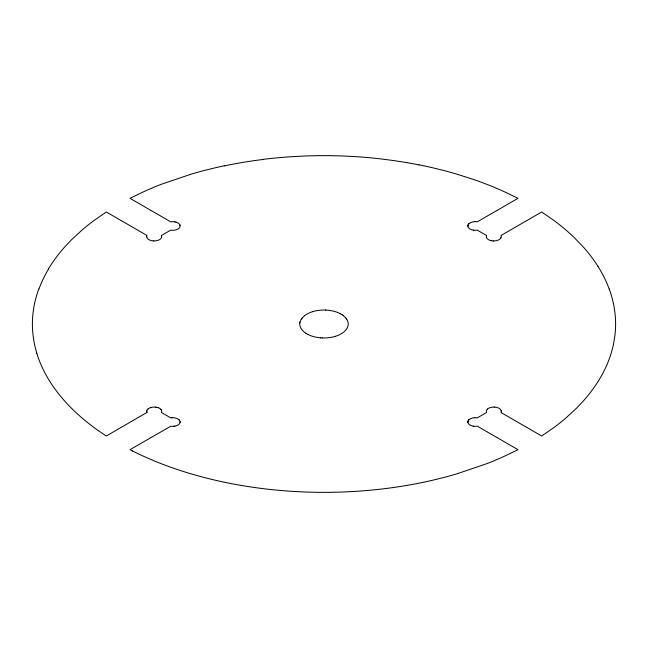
<?xml version="1.0" encoding="UTF-8"?>
<svg xmlns="http://www.w3.org/2000/svg" width="648" height="648" viewBox="0 0 648 648"><rect width="100%" height="100%" fill="white"/><g stroke="black" fill="none" stroke-linecap="round" stroke-linejoin="round"><path stroke-width="0.97" d="M300.04 322.056L300.105 321.813A24.972 14.418 0 0 1 300.518 320.622L301.563 318.767M146.869 410.711L146.885 410.638A7.849 4.536 0 0 1 146.966 410.419L147.031 410.273A6.294 3.637 0 0 1 147.137 410.054A7.63 4.406 0 0 1 147.266 409.844L147.59 409.431A6.626 3.823 0 0 1 148.165 408.888M148.198 408.856L148.352 408.734A6.772 3.912 0 0 1 148.603 408.564L148.684 408.507A8.497 4.901 0 0 1 149.137 408.24L149.234 408.191A9.032 5.216 0 0 1 149.639 407.997L149.842 407.908A6.691 3.864 0 0 1 150.79 407.568M304.673 315.592L306.018 314.653A23.96 13.835 0 0 1 307.808 313.616L309.436 312.846A23.96 13.835 0 0 1 312.595 311.688M150.838 407.552L151.551 407.373A6.326 3.653 0 0 1 151.924 407.292A6.229 3.596 0 0 1 152.296 407.228L153.187 407.13A7.484 4.325 0 0 1 153.568 407.098A7.881 4.552 0 0 1 153.957 407.09A7.606 4.39 0 0 1 154.354 407.082A8.351 4.82 0 0 1 154.613 407.09L154.872 407.098A7.282 4.204 0 0 1 155.512 407.147M174.571 426.173L174.45 426.19A8.076 4.666 0 0 1 174.069 426.238L173.68 426.279A7.468 4.309 0 0 1 173.283 426.319M474.838 221.689L474.968 221.689A9.623 5.557 0 0 1 475.357 221.681A9.623 5.557 0 0 1 475.745 221.689A10.279 5.929 0 0 1 476.264 221.713A7.784 4.495 0 0 1 476.904 221.778A7.071 4.082 0 0 1 477.284 221.827L518.003 198.32L503.528 191.338A290.32 167.613 0 0 0 487.061 184.429A289.178 166.957 0 0 0 474.182 179.69L456.386 173.996A288.773 166.722 0 0 0 442.608 170.205L433.237 167.905A294.273 169.898 0 0 0 418.94 164.819M474.838 417.733L474.968 417.725A9.623 5.557 0 0 1 475.357 417.725A9.623 5.557 0 0 1 475.745 417.725A10.279 5.929 0 0 1 476.264 417.749A7.784 4.495 0 0 1 476.904 417.814A7.071 4.082 0 0 1 477.284 417.871L486.591 412.493A7.071 4.082 0 0 1 486.47 412.201A7.784 4.495 0 0 1 486.389 411.909A7.525 4.342 0 0 1 486.348 411.683L486.348 411.61A9.623 5.557 0 0 1 486.332 411.383A9.623 5.557 0 0 1 486.348 411.156A10.279 5.929 0 0 1 486.389 410.856A7.784 4.495 0 0 1 486.632 410.192A6.091 3.515 0 0 1 486.697 410.054A8.861 5.111 0 0 1 486.786 409.917A10.133 5.848 0 0 1 486.98 409.633A8.91 5.144 0 0 1 487.142 409.431A7.525 4.342 0 0 1 487.458 409.091M320.63 337.835L320.217 337.794A24.972 14.418 0 0 1 318.144 337.551L314.936 336.952A23.863 13.778 0 0 1 313.77 336.66A22.178 12.798 0 0 1 312.644 336.336A23.927 13.811 0 0 1 309.436 335.154L308.124 334.546M339.876 313.454L338.564 312.846A23.927 13.811 0 0 0 335.356 311.664A22.178 12.798 0 0 0 334.23 311.34A23.863 13.778 0 0 0 333.064 311.048L329.856 310.449A24.972 14.418 0 0 0 327.783 310.206L327.37 310.165A24.251 13.997 0 0 0 325.652 310.028M132.694 451.057L129.997 449.68L170.845 426.19A7.946 4.585 0 0 0 171.356 426.254A7.282 4.204 0 0 0 171.995 426.303L172.255 426.311A8.351 4.82 0 0 0 172.514 426.319A7.606 4.39 0 0 0 172.903 426.319A7.881 4.552 0 0 0 173.291 426.303M342.257 314.839L343.327 315.592M305.743 333.161L304.673 332.408A23.927 13.811 0 0 1 302.632 330.561A22.178 12.798 0 0 1 302.073 329.905L301.895 329.686A23.855 13.77 0 0 1 301.409 329.006L300.526 327.378A24.972 14.418 0 0 1 300.105 326.187L300.04 325.944A23.919 13.811 0 0 1 299.894 325.215L299.862 324.972A25.434 14.685 0 0 1 299.862 322.963M346.105 318.314L345.927 318.095A22.178 12.798 0 0 0 345.368 317.439M179.447 420.277L179.496 420.341A7.898 4.56 0 0 1 179.682 420.625A7.468 4.309 0 0 1 179.869 420.981L179.901 421.054A7.525 4.35 0 0 1 179.998 421.305A7.29 4.204 0 0 1 180.071 421.718M161.02 409.633L161.077 409.706A7.898 4.56 0 0 1 161.263 409.981A7.468 4.309 0 0 1 161.554 410.646L161.571 410.711A7.29 4.204 0 0 1 161.652 411.083L161.652 411.156A7.582 4.374 0 0 1 161.644 411.683A8.853 5.111 0 0 1 161.627 411.836A7.468 4.309 0 0 1 161.571 412.055L161.409 412.493L170.716 417.871L171.607 417.766A7.468 4.309 0 0 1 171.963 417.733M346.591 318.994L347.482 320.622A24.972 14.418 0 0 1 347.895 321.813L347.96 322.056A23.919 13.811 0 0 1 348.106 322.785L348.138 323.028A25.434 14.685 0 0 1 348.138 324.972A24.251 13.997 0 0 1 347.96 325.944L347.903 326.187A24.972 14.418 0 0 1 347.482 327.378L346.437 329.233A23.863 13.778 0 0 1 345.927 329.905A22.178 12.798 0 0 1 345.368 330.561A23.927 13.811 0 0 1 343.327 332.408L341.982 333.347A23.96 13.835 0 0 1 340.192 334.384L338.564 335.154A23.96 13.835 0 0 1 335.405 336.312M146.999 412.42L106.312 436.007L103.923 434.452A291.673 168.399 0 0 1 36.742 353.184M146.869 412.055L146.885 412.128A7.29 4.204 0 0 1 146.796 411.683L146.788 411.61A7.565 4.366 0 0 1 146.796 411.075A8.853 5.111 0 0 1 146.812 410.937A7.468 4.309 0 0 1 146.821 410.727M501.204 411.083L501.212 411.156A9.623 5.557 0 0 1 501.228 411.383A9.623 5.557 0 0 1 501.212 411.61A10.279 5.929 0 0 1 501.171 411.909A7.784 4.495 0 0 1 501.058 412.274A7.071 4.082 0 0 1 500.969 412.493L541.688 436.007L553.781 427.648A290.32 167.613 0 0 0 565.745 418.138L576.534 408.175L583.816 400.432A288.773 166.722 0 0 0 590.393 392.477L594.37 387.067A294.273 169.898 0 0 0 599.716 378.813A291.511 168.302 0 0 0 609.225 359A292.872 169.088 0 0 0 612.012 350.333A289.535 167.16 0 0 0 613.429 344.517L614.887 335.745A291.138 168.091 0 0 0 614.887 312.263A294.03 169.76 0 0 0 613.429 303.483L612.012 297.667A292.872 169.088 0 0 0 609.225 289M467.929 226.282L467.921 226.201A9.623 5.557 0 0 1 467.921 225.682M467.929 422.318L467.921 422.245A9.623 5.557 0 0 1 467.921 421.718M161.644 236.318L161.652 236.39A9.623 5.557 0 0 1 161.668 236.617A9.623 5.557 0 0 1 161.652 236.844A10.279 5.929 0 0 1 161.611 237.144A7.784 4.495 0 0 1 161.368 237.808A6.091 3.515 0 0 1 161.303 237.946A8.861 5.111 0 0 1 161.214 238.083A10.133 5.848 0 0 1 161.02 238.367A8.91 5.144 0 0 1 160.858 238.569A7.46 4.309 0 0 1 160.534 238.893A8.108 4.682 0 0 1 160.242 239.144L160.169 239.201A9.104 5.257 0 0 1 159.837 239.436L159.667 239.549A6.755 3.904 0 0 1 159.295 239.76L159.206 239.809A8.78 5.071 0 0 1 158.809 240.003L158.703 240.052A8.359 4.828 0 0 1 158.274 240.222L158.169 240.262A6.634 3.831 0 0 1 157.602 240.449A8.983 5.184 0 0 1 157.367 240.513L157.245 240.546A7.727 4.463 0 0 1 156.889 240.627L156.524 240.708A6.091 3.515 0 0 1 156.144 240.764A7.792 4.495 0 0 1 155.107 240.886A7.525 4.342 0 0 1 154.742 240.902L154.613 240.91A9.623 5.557 0 0 1 153.698 240.91M146.796 236.917L146.788 236.844A9.623 5.557 0 0 1 146.772 236.617A9.623 5.557 0 0 1 146.788 236.39A10.279 5.929 0 0 1 146.829 236.091A7.784 4.495 0 0 1 146.942 235.726A7.071 4.082 0 0 1 147.031 235.508L106.312 211.993L94.219 220.352A290.32 167.613 0 0 0 82.255 229.862L71.466 239.825L64.184 247.568A288.773 166.722 0 0 0 57.607 255.523L53.63 260.933A294.273 169.898 0 0 0 48.284 269.187M180.071 421.718L180.079 421.799A7.582 4.374 0 0 1 180.071 422.318M308.221 334.579A23.863 13.778 0 0 1 305.832 333.202M302.632 317.601A23.927 13.811 0 0 1 304.673 315.754M301.555 318.921A23.855 13.77 0 0 1 302.065 318.249M322.242 337.956A24.251 13.997 0 0 1 320.566 337.851M299.757 323.004A24.251 13.997 0 0 1 299.935 322.04M302.073 318.095A22.178 12.798 0 0 1 302.632 317.439M312.644 311.664A22.178 12.798 0 0 1 313.77 311.34L314.159 311.234A23.855 13.77 0 0 1 315.325 310.959L318.144 310.449A24.972 14.418 0 0 1 320.217 310.206L320.63 310.165A23.919 13.811 0 0 1 321.894 310.084L322.315 310.068A25.434 14.685 0 0 1 325.798 310.068M339.779 313.421A23.863 13.778 0 0 1 342.168 314.798M343.327 315.754A23.927 13.811 0 0 1 345.368 317.601M346.097 318.468A23.863 13.778 0 0 1 346.583 319.148M335.356 336.336A22.178 12.798 0 0 1 334.23 336.66L333.841 336.766A23.855 13.77 0 0 1 332.675 337.041L329.856 337.551A24.972 14.418 0 0 1 327.783 337.794L327.37 337.835A23.919 13.811 0 0 1 326.106 337.916L325.685 337.932A25.434 14.685 0 0 1 322.202 337.932M132.621 451.04A291.673 168.399 0 0 0 278.381 490.277A289.356 167.054 0 0 0 288.465 491.095A291.892 168.521 0 0 0 344.339 491.945A292.151 168.674 0 0 0 359.535 491.095A289.535 167.16 0 0 0 374.633 489.799A292.872 169.088 0 0 0 384.629 488.673A291.511 168.302 0 0 0 423.743 482.201A294.273 169.898 0 0 0 433.237 480.095L442.608 477.795A288.773 166.722 0 0 0 456.386 474.004L487.061 463.571A290.32 167.613 0 0 0 503.528 456.662L518.003 449.68L477.284 426.173A7.071 4.082 0 0 1 476.774 426.238A7.784 4.495 0 0 1 476.264 426.287A7.525 4.342 0 0 1 475.875 426.311L475.745 426.311A9.623 5.557 0 0 1 475.357 426.319A9.623 5.557 0 0 1 474.968 426.311A10.279 5.929 0 0 1 474.449 426.287A7.784 4.495 0 0 1 473.283 426.149M38.92 289.073A291.511 168.302 0 0 1 48.43 269.26M224.402 165.88A291.511 168.302 0 0 1 263.509 159.408M418.948 164.892A291.511 168.302 0 0 0 384.637 159.408A292.872 169.088 0 0 0 369.619 157.715L359.535 156.905A294.03 169.76 0 0 0 344.339 156.055A291.138 168.091 0 0 0 303.661 156.055L288.465 156.905A289.535 167.16 0 0 0 273.367 158.201A292.872 169.088 0 0 0 263.372 159.327M598.015 266.49A291.511 168.302 0 0 1 609.225 289.073M468.617 420.025A7.525 4.342 0 0 1 468.933 419.693M474.409 417.668A7.525 4.342 0 0 1 474.798 417.644M473.299 426.157A6.091 3.515 0 0 1 473.056 426.109A8.861 5.111 0 0 1 472.805 426.06A11.154 6.44 0 0 1 472.449 425.979L472.327 425.947A6.666 3.848 0 0 1 471.971 425.849A7.525 4.342 0 0 1 471.388 425.671A8.108 4.682 0 0 1 470.975 425.501L470.869 425.453A9.104 5.257 0 0 1 470.472 425.266L470.278 425.161A6.755 3.904 0 0 1 469.913 424.95L469.824 424.902A8.78 5.071 0 0 1 469.484 424.667L469.411 424.61A8.359 4.828 0 0 1 469.112 424.367L469.039 424.302A6.634 3.831 0 0 1 468.723 423.97A8.035 4.641 0 0 1 468.553 423.768L468.277 423.346A6.091 3.515 0 0 1 468.164 423.136A7.792 4.495 0 0 1 467.961 422.536A7.525 4.342 0 0 1 467.929 422.318M467.961 421.386A7.792 4.495 0 0 1 468.196 420.722M467.921 421.799A10.279 5.929 0 0 1 467.961 421.5M468.196 420.835A6.091 3.515 0 0 1 468.277 420.69A8.861 5.111 0 0 1 468.358 420.552A10.133 5.848 0 0 1 468.553 420.269A8.91 5.144 0 0 1 468.723 420.066M469.039 419.742A8.108 4.682 0 0 1 469.33 419.491L469.411 419.434A9.104 5.257 0 0 1 469.735 419.199L469.913 419.086A6.755 3.904 0 0 1 470.278 418.875L470.375 418.827A8.78 5.071 0 0 1 470.772 418.632L470.869 418.592A8.359 4.828 0 0 1 471.299 418.414L471.412 418.373A6.634 3.831 0 0 1 471.971 418.195A8.983 5.184 0 0 1 472.206 418.122L472.327 418.098A7.727 4.463 0 0 1 472.684 418.009L473.056 417.936A6.091 3.515 0 0 1 473.429 417.871A7.727 4.463 0 0 1 474.466 417.749M501.317 410.84A7.525 4.342 0 0 1 501.358 411.059M487.466 409.107A8.108 4.682 0 0 1 487.758 408.856L487.831 408.799A9.104 5.257 0 0 1 488.163 408.564L488.333 408.451A6.755 3.904 0 0 1 488.705 408.24L488.795 408.191A8.78 5.071 0 0 1 489.191 407.997L489.297 407.948A8.359 4.828 0 0 1 489.726 407.778L489.831 407.738A6.634 3.831 0 0 1 490.398 407.552A8.983 5.184 0 0 1 490.633 407.487L490.755 407.454A7.727 4.463 0 0 1 491.111 407.373L491.476 407.292A6.091 3.515 0 0 1 491.856 407.236A7.792 4.495 0 0 1 492.893 407.114A7.525 4.342 0 0 1 493.258 407.098L493.387 407.09A9.623 5.557 0 0 1 494.303 407.09M494.173 407.09A10.279 5.929 0 0 1 494.691 407.114A7.784 4.495 0 0 1 495.331 407.179A7.792 4.495 0 0 1 495.833 407.252A6.091 3.515 0 0 1 496.076 407.292A8.861 5.111 0 0 1 496.328 407.341A11.154 6.44 0 0 1 496.692 407.43L496.805 407.454A6.666 3.848 0 0 1 497.162 407.552A7.525 4.342 0 0 1 497.753 407.73A8.108 4.682 0 0 1 498.158 407.908L498.263 407.948A9.104 5.257 0 0 1 498.668 408.135L498.855 408.24A6.755 3.904 0 0 1 499.227 408.451L499.316 408.507A8.78 5.071 0 0 1 499.649 408.734L499.73 408.799A8.359 4.828 0 0 1 500.021 409.042L500.094 409.107A6.634 3.831 0 0 1 500.41 409.431A8.035 4.641 0 0 1 500.58 409.633L500.864 410.054A6.091 3.515 0 0 1 500.969 410.273A7.792 4.495 0 0 1 501.179 410.873M598.015 266.417A294.273 169.898 0 0 0 594.37 260.933L590.393 255.523A288.773 166.722 0 0 0 583.816 247.568L573.95 237.29A289.178 166.957 0 0 0 565.745 229.862A290.32 167.613 0 0 0 553.781 220.352L541.688 211.993L500.969 235.508A7.071 4.082 0 0 1 501.09 235.799A7.784 4.495 0 0 1 501.171 236.091A7.46 4.309 0 0 1 501.188 236.326L501.212 236.39A9.623 5.557 0 0 1 501.228 236.617A9.623 5.557 0 0 1 501.212 236.844A10.279 5.929 0 0 1 501.171 237.144A7.784 4.495 0 0 1 500.928 237.808M486.34 237.16A7.46 4.309 0 0 1 486.3 236.941L486.348 236.844A9.623 5.557 0 0 1 486.332 236.617A9.623 5.557 0 0 1 486.348 236.39A10.279 5.929 0 0 1 486.389 236.091A7.784 4.495 0 0 1 486.502 235.726A7.071 4.082 0 0 1 486.591 235.508L477.284 230.129A7.071 4.082 0 0 1 476.774 230.202A7.784 4.495 0 0 1 476.264 230.243A7.525 4.342 0 0 1 475.875 230.267L475.745 230.275A9.623 5.557 0 0 1 475.357 230.275A9.623 5.557 0 0 1 474.968 230.275A10.279 5.929 0 0 1 474.449 230.251A7.784 4.495 0 0 1 473.283 230.105M500.936 237.8A6.091 3.515 0 0 1 500.864 237.946A8.861 5.111 0 0 1 500.774 238.083A10.133 5.848 0 0 1 500.58 238.367A8.91 5.144 0 0 1 500.41 238.569A7.46 4.309 0 0 1 500.094 238.893A8.108 4.682 0 0 1 499.802 239.144L499.73 239.201A9.104 5.257 0 0 1 499.397 239.436L499.227 239.549A6.755 3.904 0 0 1 498.855 239.76L498.766 239.809A8.78 5.071 0 0 1 498.361 240.003L498.263 240.052A8.359 4.828 0 0 1 497.834 240.222L497.721 240.262A6.634 3.831 0 0 1 497.162 240.449A8.983 5.184 0 0 1 496.927 240.513L496.805 240.546A7.727 4.463 0 0 1 496.449 240.627L496.076 240.708A6.091 3.515 0 0 1 495.704 240.764A7.792 4.495 0 0 1 495.202 240.837A7.784 4.495 0 0 1 494.683 240.886A7.525 4.342 0 0 1 494.303 240.902L494.173 240.91A9.623 5.557 0 0 1 493.258 240.91M493.387 240.91A10.279 5.929 0 0 1 492.869 240.886A7.784 4.495 0 0 1 491.71 240.748M491.727 240.748A6.091 3.515 0 0 1 491.476 240.708A8.861 5.111 0 0 1 491.233 240.659A11.154 6.44 0 0 1 490.868 240.57L490.755 240.546A6.666 3.848 0 0 1 490.398 240.449A7.525 4.342 0 0 1 489.807 240.27A8.108 4.682 0 0 1 489.402 240.092L489.297 240.052A9.104 5.257 0 0 1 488.892 239.865L488.705 239.76A6.755 3.904 0 0 1 488.333 239.549L488.244 239.493A8.78 5.071 0 0 1 487.912 239.266L487.831 239.201A8.359 4.828 0 0 1 487.531 238.958L487.466 238.893A6.634 3.831 0 0 1 487.15 238.569A8.035 4.641 0 0 1 486.98 238.367L486.697 237.946A6.091 3.515 0 0 1 486.591 237.727A7.792 4.495 0 0 1 486.381 237.128M468.617 223.981A7.525 4.342 0 0 1 468.933 223.657M474.409 221.624A7.525 4.342 0 0 1 474.798 221.608M473.299 230.113A6.091 3.515 0 0 1 473.056 230.064A8.861 5.111 0 0 1 472.805 230.016A11.154 6.44 0 0 1 472.449 229.935L472.327 229.902A6.666 3.848 0 0 1 471.971 229.805A7.525 4.342 0 0 1 471.388 229.627A8.108 4.682 0 0 1 470.975 229.457L470.869 229.408A9.104 5.257 0 0 1 470.472 229.222L470.278 229.125A6.755 3.904 0 0 1 469.913 228.914L469.824 228.857A8.78 5.071 0 0 1 469.484 228.623L469.411 228.566A8.359 4.828 0 0 1 469.112 228.323L469.039 228.258A6.634 3.831 0 0 1 468.723 227.926A8.035 4.641 0 0 1 468.553 227.723L468.277 227.31A6.091 3.515 0 0 1 468.164 227.092A7.792 4.495 0 0 1 467.961 226.492A7.525 4.342 0 0 1 467.929 226.282M467.961 225.342A7.792 4.495 0 0 1 468.196 224.678M467.921 225.755A10.279 5.929 0 0 1 467.961 225.455M468.196 224.791A6.091 3.515 0 0 1 468.277 224.654A8.861 5.111 0 0 1 468.358 224.508A10.133 5.848 0 0 1 468.553 224.232A8.91 5.144 0 0 1 468.723 224.03M469.039 223.698A8.108 4.682 0 0 1 469.33 223.455L469.411 223.39A9.104 5.257 0 0 1 469.735 223.155L469.913 223.05A6.755 3.904 0 0 1 470.278 222.839L470.375 222.782A8.78 5.071 0 0 1 470.772 222.588L470.869 222.548A8.359 4.828 0 0 1 471.299 222.369L471.412 222.337A6.634 3.831 0 0 1 471.971 222.151A8.983 5.184 0 0 1 472.206 222.086L472.327 222.053A7.727 4.463 0 0 1 472.684 221.964L473.056 221.891A6.091 3.515 0 0 1 473.429 221.827A7.727 4.463 0 0 1 474.466 221.705M224.265 165.799A294.273 169.898 0 0 0 214.763 167.905L205.392 170.205A288.773 166.722 0 0 0 191.614 173.996L160.939 184.429A290.32 167.613 0 0 0 144.472 191.338L129.997 198.32L170.716 221.827A7.071 4.082 0 0 1 171.226 221.762A7.784 4.495 0 0 1 171.736 221.713A7.46 4.309 0 0 1 172.076 221.697L172.255 221.689A9.623 5.557 0 0 1 172.643 221.681A9.623 5.557 0 0 1 173.032 221.689A10.279 5.929 0 0 1 173.551 221.713A7.784 4.495 0 0 1 174.717 221.851M175.964 222.143A7.46 4.309 0 0 1 176.531 222.329A8.108 4.682 0 0 1 177.026 222.499L177.131 222.548A9.104 5.257 0 0 1 177.528 222.734L177.722 222.839A6.755 3.904 0 0 1 178.087 223.05L178.176 223.098A8.78 5.071 0 0 1 178.516 223.333L178.589 223.39A8.359 4.828 0 0 1 178.888 223.633L178.961 223.698A6.634 3.831 0 0 1 179.277 224.03A8.035 4.641 0 0 1 179.447 224.232L179.723 224.654A6.091 3.515 0 0 1 179.836 224.864M174.701 221.843A6.091 3.515 0 0 1 174.944 221.891A8.861 5.111 0 0 1 175.195 221.94A11.154 6.44 0 0 1 175.551 222.021L175.673 222.053A6.666 3.848 0 0 1 176.029 222.151M179.828 224.759A7.784 4.495 0 0 1 180.039 225.358M180.039 225.455A7.525 4.342 0 0 1 180.071 225.682A9.623 5.557 0 0 1 180.079 226.201A10.279 5.929 0 0 1 180.039 226.5A7.784 4.495 0 0 1 179.796 227.173A6.091 3.515 0 0 1 179.723 227.31A8.861 5.111 0 0 1 179.642 227.448A10.133 5.848 0 0 1 179.447 227.731A8.91 5.144 0 0 1 179.277 227.934A7.46 4.309 0 0 1 178.961 228.258A8.108 4.682 0 0 1 178.67 228.509L178.589 228.566A9.104 5.257 0 0 1 178.265 228.801L178.087 228.914A6.755 3.904 0 0 1 177.722 229.125L177.625 229.173A8.78 5.071 0 0 1 177.228 229.368L177.131 229.408A8.359 4.828 0 0 1 176.702 229.586L176.588 229.627A6.634 3.831 0 0 1 176.029 229.805A8.983 5.184 0 0 1 175.794 229.878L175.673 229.902A7.727 4.463 0 0 1 175.316 229.991L174.944 230.064A6.091 3.515 0 0 1 174.571 230.129A7.727 4.463 0 0 1 173.534 230.251A7.46 4.309 0 0 1 173.146 230.291L173.032 230.275A9.623 5.557 0 0 1 172.643 230.275A9.623 5.557 0 0 1 172.255 230.275A10.279 5.929 0 0 1 171.736 230.251A7.784 4.495 0 0 1 171.096 230.186A7.071 4.082 0 0 1 170.716 230.129L161.409 235.508A7.071 4.082 0 0 1 161.53 235.799A7.784 4.495 0 0 1 161.611 236.091A7.46 4.309 0 0 1 161.627 236.326M146.74 236.941A7.46 4.309 0 0 0 146.78 237.16A7.792 4.495 0 0 0 147.031 237.727A6.091 3.515 0 0 0 147.137 237.946L147.42 238.367A8.035 4.641 0 0 0 147.59 238.569A6.634 3.831 0 0 0 147.906 238.893L147.979 238.958A8.359 4.828 0 0 0 148.279 239.201L148.352 239.266A8.78 5.071 0 0 0 148.692 239.493L148.773 239.549A6.755 3.904 0 0 0 149.145 239.76L149.34 239.857A9.104 5.257 0 0 0 149.737 240.052L149.842 240.092A8.108 4.682 0 0 0 150.279 240.262A7.525 4.342 0 0 0 150.822 240.457A6.666 3.848 0 0 0 151.195 240.546L151.308 240.57A11.154 6.44 0 0 0 151.673 240.659A8.861 5.111 0 0 0 151.924 240.708A6.091 3.515 0 0 0 152.167 240.748A7.784 4.495 0 0 0 153.317 240.886A10.279 5.929 0 0 0 153.827 240.91M38.775 289A292.872 169.088 0 0 0 35.988 297.667A289.535 167.16 0 0 0 34.571 303.483A292.151 168.674 0 0 0 33.113 312.255A291.892 168.521 0 0 0 35.235 347.433A289.356 167.054 0 0 0 36.831 353.233M146.918 412.347A7.468 4.309 0 0 1 146.837 412.128M157.974 407.665A7.484 4.325 0 0 1 160.712 409.236M155.617 407.147A7.881 4.552 0 0 1 156.119 407.211M157.569 407.527A7.606 4.39 0 0 1 158.031 407.665M156.022 407.211A7.736 4.471 0 0 1 156.889 407.365A8.748 5.054 0 0 1 157.132 407.43A7.654 4.423 0 0 1 157.488 407.519M160.761 409.285A7.654 4.423 0 0 1 161.125 409.69M171.995 417.741A7.881 4.552 0 0 1 172.384 417.725A7.606 4.39 0 0 1 172.773 417.725A8.351 4.82 0 0 1 173.032 417.725L173.291 417.741A7.282 4.204 0 0 1 173.939 417.79A7.946 4.585 0 0 1 174.45 417.847A7.736 4.471 0 0 1 175.316 418.009A8.748 5.054 0 0 1 175.551 418.065A7.654 4.423 0 0 1 176.377 418.3A7.468 4.309 0 0 1 178.872 419.669A7.525 4.35 0 0 1 179.091 419.872M174.871 426.182A7.582 4.374 0 0 1 174.498 426.246M179.075 419.831A7.582 4.374 0 0 1 179.431 420.236M180.071 422.318A8.853 5.111 0 0 1 180.047 422.472A7.468 4.309 0 0 1 179.998 422.69L179.836 423.136A6.229 3.596 0 0 1 179.723 423.346A6.326 3.653 0 0 1 179.593 423.565L179.334 423.905A6.626 3.823 0 0 1 178.702 424.513L178.516 424.667A6.772 3.912 0 0 1 178.265 424.845L178.176 424.902A8.497 4.901 0 0 1 177.722 425.169L177.625 425.218A9.032 5.216 0 0 1 177.228 425.412L177.026 425.501A6.691 3.864 0 0 1 176.588 425.663A6.626 3.823 0 0 1 176.029 425.849L175.316 426.036A6.391 3.694 0 0 1 174.944 426.109"/></g></svg>
